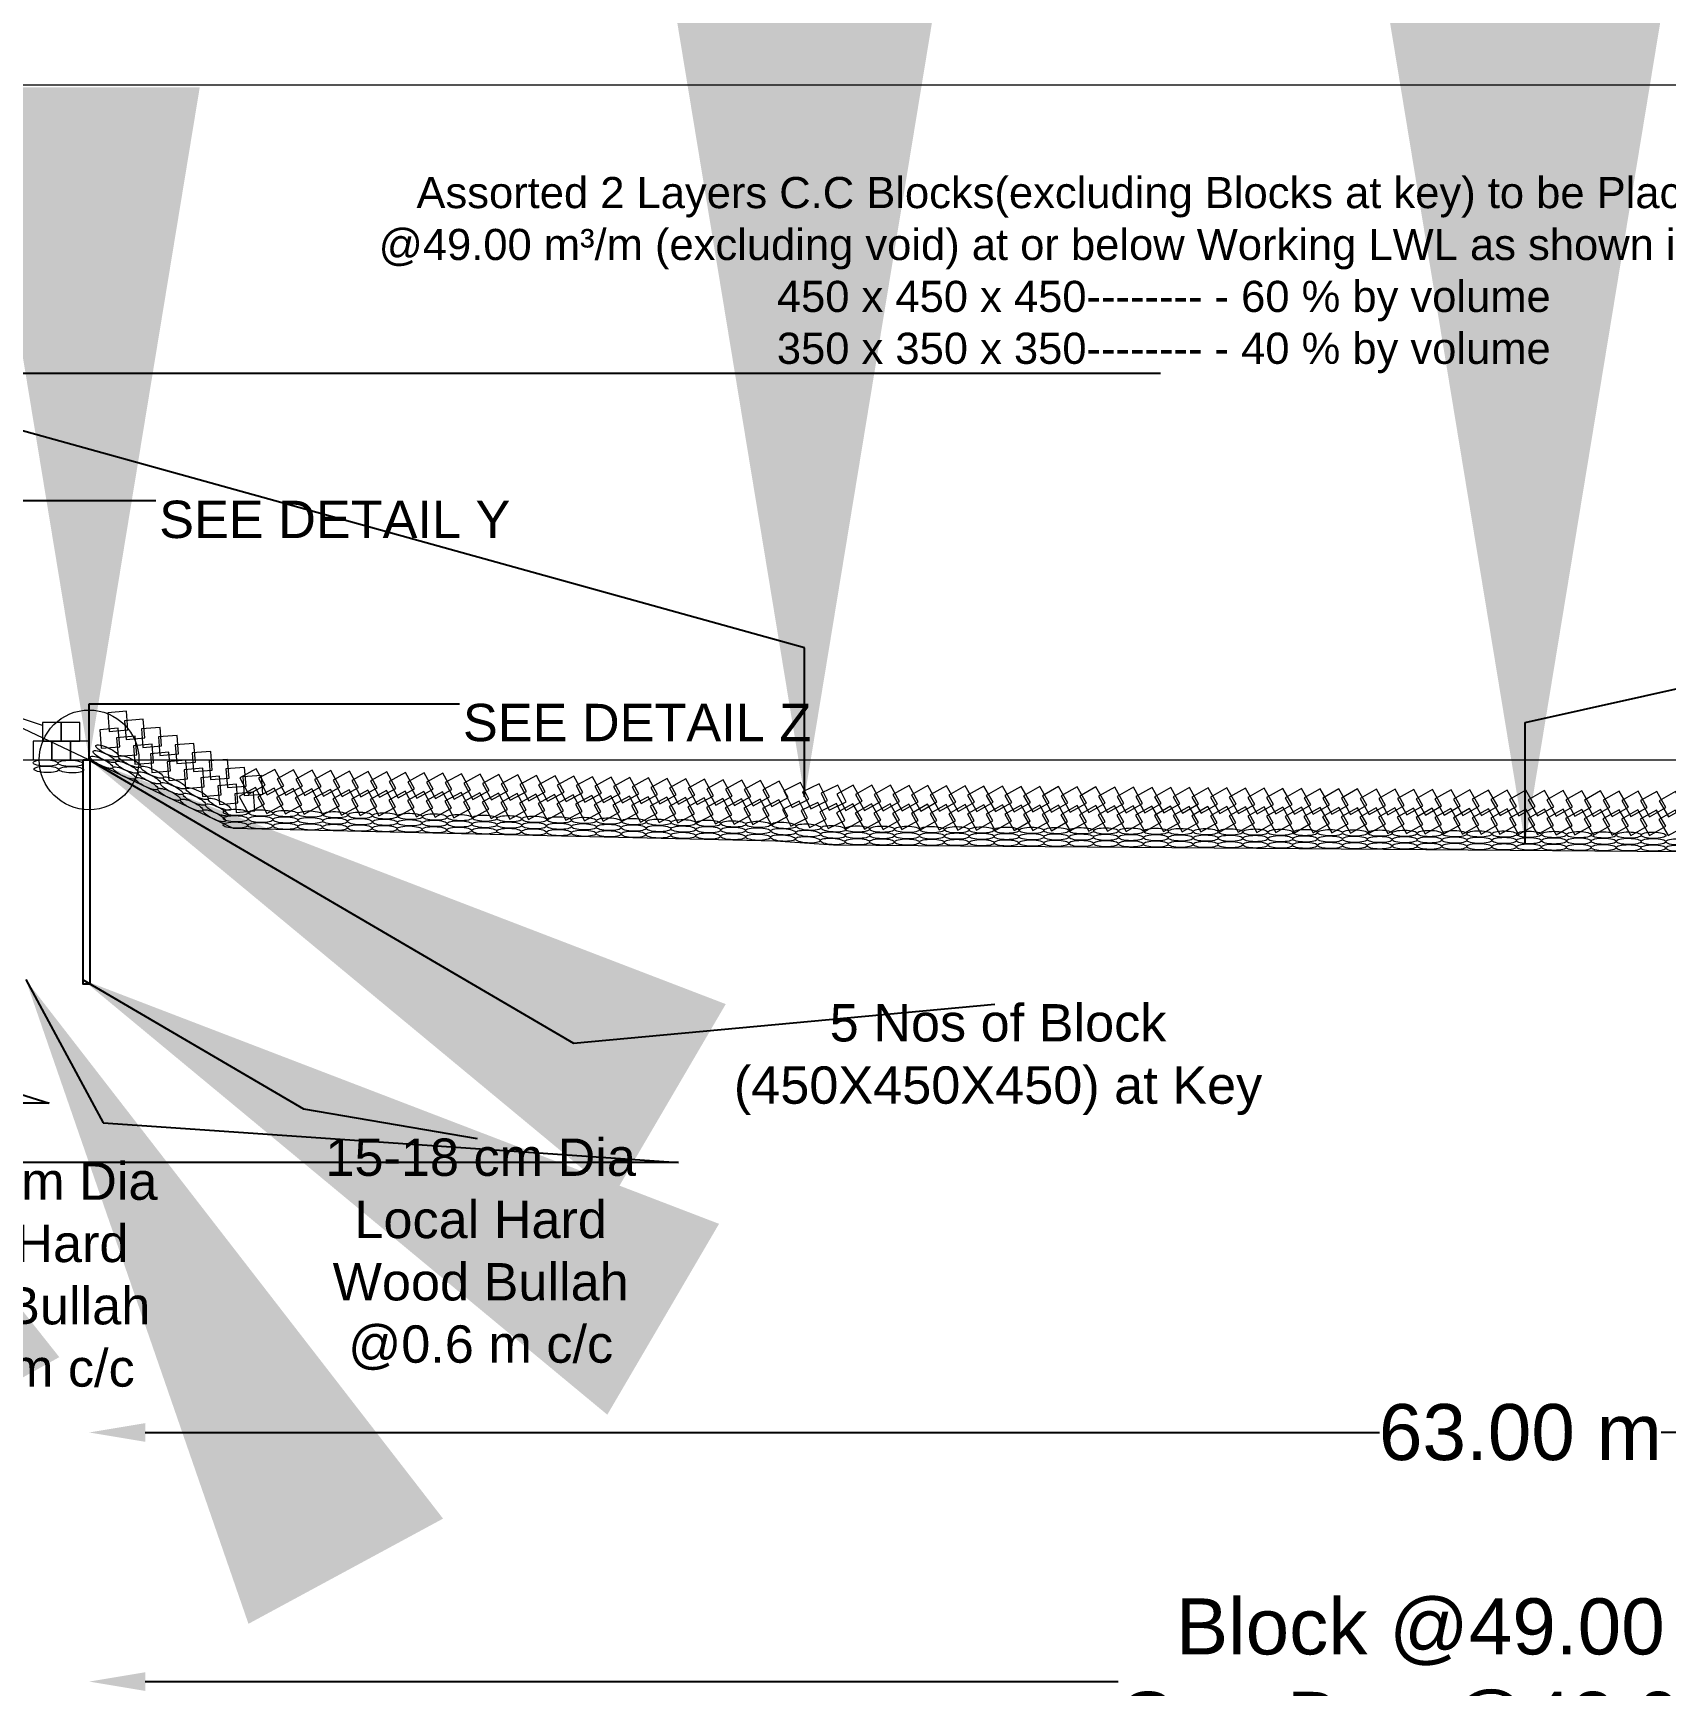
# Model space of a CAD drawing. Header units: inches. Extents: x -885 to 26362, y -28010 to 990.
# Drawn here: x 4447.16 to 4490.84, y -13561.49 to -13517.26 of the extents above; entities that cross this region are included whole.
import ezdxf

# ---------------------------------------------------------------- set-up
doc = ezdxf.new("R2010")
doc.units = ezdxf.units.IN
doc.header["$MEASUREMENT"] = 0
doc.header["$PDMODE"] = 3
for name, color, linetype, lineweight in [('Cross Section Labels', 7, 'Continuous', 9), ('Existing_Bed_Level for Xsection', 7, 'Continuous', 0), ('Long Section Labels', 7, 'Continuous', 9)]:
    doc.layers.add(name, color=color, linetype=linetype, lineweight=lineweight)
doc.layers.add('Pitching Lines', color=7, linetype='Continuous')
doc.styles.get("Standard").update_dxf_attribs({"font": 'arial.ttf'})
doc.dimstyles.new('Appron Lebeling Style', dxfattribs={"dimtxt": 50, "dimasz": 50, "dimexe": 0.18, "dimexo": 0.0625, "dimgap": 0.09, "dimtad": 0, "dimtih": 1, "dimtoh": 1, "dimdec": 4, "dimzin": 0, "dimdsep": 46, "dimtxsty": 'Standard', "dimcen": 0.09, "dimse1": 1, "dimse2": 1, "dimadec": 0, "dimazin": 0, "dimtfac": 1, "dimtdec": 4, "dimtofl": 0, "dimtmove": 0, "dimatfit": 3, "dimfxl": 1, "dimtolj": 1, "dimtzin": 0, "dimarcsym": 0})
doc.dimstyles.get("Standard").update_dxf_attribs({"dimtxt": 0.18, "dimasz": 0.18, "dimexe": 0.18, "dimexo": 0.0625, "dimgap": 0.09, "dimtad": 0, "dimtih": 1, "dimtoh": 1, "dimdec": 4, "dimzin": 0, "dimdsep": 46, "dimtxsty": 'Standard', "dimcen": 0.09, "dimadec": 0, "dimazin": 0, "dimtfac": 1, "dimtdec": 4, "dimtofl": 0, "dimtmove": 0, "dimatfit": 3, "dimfxl": 1, "dimtolj": 1, "dimtzin": 0, "dimarcsym": 0})

# ---------------------------------------------------------------- blocks, each defined once
blk = doc.blocks.new('*D19')
at = {"layer": 'Cross Section Labels', "color": 0, "lineweight": -2, "transparency": 16777216}
for p, q in [((4450.16, -13554.709), (4483.178, -13554.709)), ((4523.735, -13554.709), (4490.716, -13554.709))]:
    blk.add_line(p, q, dxfattribs=at)
at = {"layer": 'Cross Section Labels', "color": 0, "transparency": 16777216}
for points in [[(4450.16, -13554.459), (4450.16, -13554.959), (4448.66, -13554.709)], [(4523.735, -13554.459), (4523.735, -13554.959), (4525.235, -13554.709)]]:
    blk.add_solid(points, dxfattribs=at)
at = {"layer": 'Defpoints', "color": 0, "transparency": 16777216}
for p in [(4448.66, -13536.709), (4525.235, -13539.601), (4525.235, -13554.709)]:
    blk.add_point(p, dxfattribs=at)
at = {"layer": 'Cross Section Labels', "color": 0, "transparency": 16777216, "insert": (4486.947, -13554.709), "char_height": 1.5, "attachment_point": 5}
blk.add_mtext('\\A1;63.00 m', dxfattribs=at)
blk = doc.blocks.new('*D20')
at = {"layer": 'Cross Section Labels', "color": 0, "lineweight": -2, "transparency": 16777216}
for p, q in [((4450.16, -13561.376), (4476.191, -13561.376)), ((4523.735, -13561.376), (4497.703, -13561.376))]:
    blk.add_line(p, q, dxfattribs=at)
at = {"layer": 'Cross Section Labels', "color": 0, "transparency": 16777216}
for points in [[(4450.16, -13561.126), (4450.16, -13561.626), (4448.66, -13561.376)], [(4523.735, -13561.126), (4523.735, -13561.626), (4525.235, -13561.376)]]:
    blk.add_solid(points, dxfattribs=at)
at = {"layer": 'Defpoints', "color": 0, "transparency": 16777216}
for p in [(4448.66, -13536.709), (4525.235, -13539.601), (4525.235, -13561.376)]:
    blk.add_point(p, dxfattribs=at)
at = {"layer": 'Cross Section Labels', "color": 0, "transparency": 16777216, "insert": (4486.947, -13561.376), "char_height": 1.5, "attachment_point": 5}
blk.add_mtext('\\A1;Block @49.00 m³/m ^JGoo Bag @48.00 m³/m ', dxfattribs=at)

msp = doc.modelspace()

# ---------------------------------------------------------------- linework, layer by layer
at = {"layer": 'Cross Section Labels'}
msp.add_circle((4448.659531, -13536.709079), 1.333333, dxfattribs=at)
at = {"layer": 'Existing_Bed_Level for Xsection'}
for points in [[(4401.881544, -13528.979079), (4409.261544, -13528.989079), (4415.481544, -13529.089079), (4418.661544, -13529.019079), (4420.981544, -13528.729079), (4422.361544, -13529.789079), (4426.871544, -13531.179079), (4431.871544, -13532.249079), (4436.861544, -13533.329079), (4442.681544, -13533.869079), (4452.511544, -13538.539079), (4467.021544, -13538.874079), (4468.571544, -13538.979079), (4516.101544, -13539.354079), (4522.521544, -13539.516079), (4549.591544, -13540.363079), (4558.401544, -13540.352079), (4558.501544, -13540.410079), (4563.371544, -13541.130079), (4567.811544, -13542.050079), (4570.441544, -13542.793079), (4581.631544, -13545.884079)], [(4447.409531, -13535.792412), (4438.159531, -13532.709079)], [(4401.881544, -13536.709079), (4667.021544, -13536.709079)]]:
    msp.add_lwpolyline(points, dxfattribs=at)
at = {"layer": 'Long Section Labels'}
for points in [[(4368.548211, -13518.645079), (4701.881544, -13518.645079), (4701.881544, -13754.345079), (4368.548211, -13754.345079)], [(4449.655385, -13535.409199), (4449.156964, -13535.448902), (4449.196667, -13535.947323), (4449.695088, -13535.90762)], [(4450.107011, -13535.623756), (4449.60859, -13535.663459), (4449.648292, -13536.16188), (4450.146714, -13536.122177)], [(4447.909531, -13535.709079), (4447.409531, -13535.709079), (4447.409531, -13536.209079), (4447.909531, -13536.209079)], [(4448.409531, -13535.709079), (4447.909531, -13535.709079), (4447.909531, -13536.209079), (4448.409531, -13536.209079)], [(4449.440829, -13535.860825), (4448.942408, -13535.900527), (4448.982111, -13536.398949), (4449.480532, -13536.359246)], [(4449.892454, -13536.075381), (4449.394033, -13536.115084), (4449.433736, -13536.613505), (4449.932157, -13536.573802)], [(4450.558636, -13535.838312), (4450.060215, -13535.878015), (4450.099918, -13536.376436), (4450.598339, -13536.336733)], [(4451.010262, -13536.052869), (4450.51184, -13536.092572), (4450.551543, -13536.590993), (4451.049964, -13536.55129)], [(4447.659531, -13536.209079), (4447.159531, -13536.209079), (4447.159531, -13536.709079), (4447.659531, -13536.709079)], [(4448.159531, -13536.209079), (4447.659531, -13536.209079), (4447.659531, -13536.709079), (4448.159531, -13536.709079)], [(4448.659531, -13536.209079), (4448.159531, -13536.209079), (4448.159531, -13536.709079), (4448.659531, -13536.709079)], [(4450.34408, -13536.289938), (4449.845658, -13536.32964), (4449.885361, -13536.828062), (4450.383783, -13536.788359)], [(4450.795705, -13536.504494), (4450.297284, -13536.544197), (4450.336987, -13537.042618), (4450.835408, -13537.002915)], [(4451.461887, -13536.267425), (4450.963466, -13536.307128), (4451.003169, -13536.805549), (4451.50159, -13536.765846)], [(4451.913512, -13536.481982), (4451.415091, -13536.521685), (4451.454794, -13537.020106), (4451.953215, -13536.980403)], [(4451.24733, -13536.719051), (4450.748909, -13536.758754), (4450.788612, -13537.257175), (4451.287033, -13537.217472)], [(4451.698956, -13536.933607), (4451.200535, -13536.97331), (4451.240238, -13537.471731), (4451.738659, -13537.432028)], [(4452.365138, -13536.696538), (4451.866717, -13536.736241), (4451.906419, -13537.234662), (4452.404841, -13537.19496)], [(4452.816763, -13536.911095), (4452.318342, -13536.950798), (4452.358045, -13537.449219), (4452.856466, -13537.409516)], [(4453.125454, -13536.951374), (4452.686643, -13537.191051), (4452.926319, -13537.629862), (4453.36513, -13537.390186)], [(4453.625321, -13536.962915), (4453.18651, -13537.202591), (4453.426186, -13537.641402), (4453.864997, -13537.401726)], [(4452.150581, -13537.148164), (4451.65216, -13537.187867), (4451.691863, -13537.686288), (4452.190284, -13537.646585)], [(4452.602207, -13537.36272), (4452.103785, -13537.402423), (4452.143488, -13537.900844), (4452.64191, -13537.861141)], [(4453.268389, -13537.125651), (4452.769967, -13537.165354), (4452.80967, -13537.663775), (4453.308091, -13537.624073)], [(4454.125188, -13536.974456), (4453.686377, -13537.214132), (4453.926053, -13537.652943), (4454.364864, -13537.413267)], [(4454.625055, -13536.985996), (4454.186243, -13537.225673), (4454.425919, -13537.664484), (4454.864731, -13537.424808)], [(4455.124921, -13536.997537), (4454.68611, -13537.237213), (4454.925786, -13537.676025), (4455.364598, -13537.436348)], [(4455.624788, -13537.009078), (4455.185977, -13537.248754), (4455.425653, -13537.687565), (4455.864464, -13537.447889)], [(4456.124655, -13537.020618), (4455.685844, -13537.260295), (4455.92552, -13537.699106), (4456.364331, -13537.45943)], [(4456.624522, -13537.032159), (4456.18571, -13537.271835), (4456.425387, -13537.710647), (4456.864198, -13537.47097)], [(4457.124389, -13537.0437), (4456.685577, -13537.283376), (4456.925253, -13537.722187), (4457.364065, -13537.482511)], [(4457.624255, -13537.055241), (4457.185444, -13537.294917), (4457.42512, -13537.733728), (4457.863932, -13537.494052)], [(4458.124122, -13537.066781), (4457.685311, -13537.306457), (4457.924987, -13537.745269), (4458.363798, -13537.505593)], [(4458.623989, -13537.078322), (4458.185178, -13537.317998), (4458.424854, -13537.756809), (4458.863665, -13537.517133)], [(4459.123856, -13537.089863), (4458.685044, -13537.329539), (4458.924721, -13537.76835), (4459.363532, -13537.528674)], [(4459.623723, -13537.101403), (4459.184911, -13537.341079), (4459.424587, -13537.779891), (4459.863399, -13537.540215)], [(4460.123589, -13537.112944), (4459.684778, -13537.35262), (4459.924454, -13537.791431), (4460.363265, -13537.551755)], [(4460.623456, -13537.124485), (4460.184645, -13537.364161), (4460.424321, -13537.802972), (4460.863132, -13537.563296)], [(4461.123323, -13537.136025), (4460.684512, -13537.375702), (4460.924188, -13537.814513), (4461.362999, -13537.574837)], [(4461.62319, -13537.147566), (4461.184378, -13537.387242), (4461.424055, -13537.826053), (4461.862866, -13537.586377)], [(4462.123056, -13537.159107), (4461.684245, -13537.398783), (4461.923921, -13537.837594), (4462.362733, -13537.597918)], [(4462.622923, -13537.170647), (4462.184112, -13537.410324), (4462.423788, -13537.849135), (4462.862599, -13537.609459)], [(4463.12279, -13537.182188), (4462.683979, -13537.421864), (4462.923655, -13537.860676), (4463.362466, -13537.620999)], [(4463.622657, -13537.193729), (4463.183846, -13537.433405), (4463.423522, -13537.872216), (4463.862333, -13537.63254)], [(4464.122524, -13537.205269), (4463.683712, -13537.444946), (4463.923389, -13537.883757), (4464.3622, -13537.644081)], [(4464.62239, -13537.21681), (4464.183579, -13537.456486), (4464.423255, -13537.895298), (4464.862067, -13537.655621)], [(4465.122257, -13537.228351), (4464.683446, -13537.468027), (4464.923122, -13537.906838), (4465.361933, -13537.667162)], [(4465.622124, -13537.239892), (4465.183313, -13537.479568), (4465.422989, -13537.918379), (4465.8618, -13537.678703)], [(4466.121991, -13537.251432), (4465.68318, -13537.491108), (4465.922856, -13537.92992), (4466.361667, -13537.690244)], [(4466.621858, -13537.262973), (4466.183046, -13537.502649), (4466.422723, -13537.94146), (4466.861534, -13537.701784)], [(4467.121724, -13537.274514), (4466.682913, -13537.51419), (4466.922589, -13537.953001), (4467.361401, -13537.713325)], [(4467.691727, -13537.314357), (4467.242676, -13537.53425), (4467.462569, -13537.983301), (4467.911621, -13537.763408)], [(4468.190584, -13537.34815), (4467.741533, -13537.568044), (4467.961426, -13538.017095), (4468.410477, -13537.797201)], [(4468.68944, -13537.381944), (4468.240389, -13537.601837), (4468.460283, -13538.050888), (4468.909334, -13537.830995)], [(4469.093844, -13537.381698), (4468.658725, -13537.628014), (4468.90504, -13538.063133), (4469.340159, -13537.816818)], [(4469.593828, -13537.385643), (4469.158709, -13537.631959), (4469.405025, -13538.067078), (4469.840144, -13537.820762)], [(4470.093813, -13537.389588), (4469.658694, -13537.635903), (4469.905009, -13538.071023), (4470.340128, -13537.824707)], [(4470.593797, -13537.393533), (4470.158678, -13537.639848), (4470.404994, -13538.074967), (4470.840113, -13537.828652)], [(4471.093782, -13537.397477), (4470.658663, -13537.643793), (4470.904978, -13538.078912), (4471.340097, -13537.832597)], [(4471.593766, -13537.401422), (4471.158647, -13537.647738), (4471.404963, -13538.082857), (4471.840082, -13537.836541)], [(4472.093751, -13537.405367), (4471.658631, -13537.651682), (4471.904947, -13538.086802), (4472.340066, -13537.840486)], [(4472.593735, -13537.409312), (4472.158616, -13537.655627), (4472.404931, -13538.090746), (4472.840051, -13537.844431)], [(4473.09372, -13537.413256), (4472.6586, -13537.659572), (4472.904916, -13538.094691), (4473.340035, -13537.848376)], [(4453.053832, -13537.577277), (4452.555411, -13537.61698), (4452.595114, -13538.115401), (4453.093535, -13538.075698)], [(4453.113914, -13537.451241), (4452.675102, -13537.690917), (4452.914778, -13538.129729), (4453.35359, -13537.890052)], [(4453.61378, -13537.462782), (4453.174969, -13537.702458), (4453.414645, -13538.141269), (4453.853456, -13537.901593)], [(4454.113647, -13537.474323), (4453.674836, -13537.713999), (4453.914512, -13538.15281), (4454.353323, -13537.913134)], [(4454.613514, -13537.485863), (4454.174703, -13537.725539), (4454.414379, -13538.164351), (4454.85319, -13537.924675)], [(4455.113381, -13537.497404), (4454.674569, -13537.73708), (4454.914246, -13538.175891), (4455.353057, -13537.936215)], [(4455.613247, -13537.508945), (4455.174436, -13537.748621), (4455.414112, -13538.187432), (4455.852924, -13537.947756)], [(4456.113114, -13537.520485), (4455.674303, -13537.760161), (4455.913979, -13538.198973), (4456.35279, -13537.959297)], [(4456.612981, -13537.532026), (4456.17417, -13537.771702), (4456.413846, -13538.210513), (4456.852657, -13537.970837)], [(4457.112848, -13537.543567), (4456.674037, -13537.783243), (4456.913713, -13538.222054), (4457.352524, -13537.982378)], [(4457.612715, -13537.555107), (4457.173903, -13537.794784), (4457.41358, -13538.233595), (4457.852391, -13537.993919)], [(4458.112581, -13537.566648), (4457.67377, -13537.806324), (4457.913446, -13538.245135), (4458.352258, -13538.005459)], [(4458.612448, -13537.578189), (4458.173637, -13537.817865), (4458.413313, -13538.256676), (4458.852124, -13538.017)], [(4459.112315, -13537.589729), (4458.673504, -13537.829406), (4458.91318, -13538.268217), (4459.351991, -13538.028541)], [(4459.612182, -13537.60127), (4459.173371, -13537.840946), (4459.413047, -13538.279758), (4459.851858, -13538.040081)], [(4460.112049, -13537.612811), (4459.673237, -13537.852487), (4459.912914, -13538.291298), (4460.351725, -13538.051622)], [(4460.611915, -13537.624351), (4460.173104, -13537.864028), (4460.41278, -13538.302839), (4460.851592, -13538.063163)], [(4461.111782, -13537.635892), (4460.672971, -13537.875568), (4460.912647, -13538.31438), (4461.351458, -13538.074703)], [(4461.611649, -13537.647433), (4461.172838, -13537.887109), (4461.412514, -13538.32592), (4461.851325, -13538.086244)], [(4462.111516, -13537.658974), (4461.672705, -13537.89865), (4461.912381, -13538.337461), (4462.351192, -13538.097785)], [(4462.611383, -13537.670514), (4462.172571, -13537.91019), (4462.412247, -13538.349002), (4462.851059, -13538.109326)], [(4463.111249, -13537.682055), (4462.672438, -13537.921731), (4462.912114, -13538.360542), (4463.350926, -13538.120866)], [(4463.611116, -13537.693596), (4463.172305, -13537.933272), (4463.411981, -13538.372083), (4463.850792, -13538.132407)], [(4464.110983, -13537.705136), (4463.672172, -13537.944812), (4463.911848, -13538.383624), (4464.350659, -13538.143948)], [(4464.61085, -13537.716677), (4464.172039, -13537.956353), (4464.411715, -13538.395164), (4464.850526, -13538.155488)], [(4465.110717, -13537.728218), (4464.671905, -13537.967894), (4464.911581, -13538.406705), (4465.350393, -13538.167029)], [(4465.610583, -13537.739758), (4465.171772, -13537.979435), (4465.411448, -13538.418246), (4465.85026, -13538.17857)], [(4466.11045, -13537.751299), (4465.671639, -13537.990975), (4465.911315, -13538.429786), (4466.350126, -13538.19011)], [(4466.610317, -13537.76284), (4466.171506, -13538.002516), (4466.411182, -13538.441327), (4466.849993, -13538.201651)], [(4467.110184, -13537.77438), (4466.671372, -13538.014057), (4466.911049, -13538.452868), (4467.34986, -13538.213192)], [(4467.657934, -13537.813213), (4467.208882, -13538.033107), (4467.428776, -13538.482158), (4467.877827, -13538.262264)], [(4468.15679, -13537.847007), (4467.707739, -13538.0669), (4467.927633, -13538.515951), (4468.376684, -13538.296058)], [(4473.593704, -13537.417201), (4473.158585, -13537.663517), (4473.4049, -13538.098636), (4473.840019, -13537.85232)], [(4474.093688, -13537.421146), (4473.658569, -13537.667461), (4473.904885, -13538.102581), (4474.340004, -13537.856265)], [(4474.593673, -13537.425091), (4474.158554, -13537.671406), (4474.404869, -13538.106525), (4474.839988, -13537.86021)], [(4475.093657, -13537.429035), (4474.658538, -13537.675351), (4474.904854, -13538.11047), (4475.339973, -13537.864155)], [(4475.593642, -13537.43298), (4475.158523, -13537.679296), (4475.404838, -13538.114415), (4475.839957, -13537.868099)], [(4476.093626, -13537.436925), (4475.658507, -13537.68324), (4475.904822, -13538.11836), (4476.339942, -13537.872044)], [(4476.593611, -13537.44087), (4476.158491, -13537.687185), (4476.404807, -13538.122304), (4476.839926, -13537.875989)], [(4477.093595, -13537.444815), (4476.658476, -13537.69113), (4476.904791, -13538.126249), (4477.33991, -13537.879934)], [(4477.593579, -13537.448759), (4477.15846, -13537.695075), (4477.404776, -13538.130194), (4477.839895, -13537.883878)], [(4478.093564, -13537.452704), (4477.658445, -13537.699019), (4477.90476, -13538.134139), (4478.339879, -13537.887823)], [(4478.593548, -13537.456649), (4478.158429, -13537.702964), (4478.404745, -13538.138083), (4478.839864, -13537.891768)], [(4479.093533, -13537.460594), (4478.658414, -13537.706909), (4478.904729, -13538.142028), (4479.339848, -13537.895713)], [(4479.593517, -13537.464538), (4479.158398, -13537.710854), (4479.404714, -13538.145973), (4479.839833, -13537.899657)], [(4480.093502, -13537.468483), (4479.658382, -13537.714798), (4479.904698, -13538.149918), (4480.339817, -13537.903602)], [(4480.593486, -13537.472428), (4480.158367, -13537.718743), (4480.404682, -13538.153862), (4480.839802, -13537.907547)], [(4481.093471, -13537.476373), (4480.658351, -13537.722688), (4480.904667, -13538.157807), (4481.339786, -13537.911492)], [(4481.593455, -13537.480317), (4481.158336, -13537.726633), (4481.404651, -13538.161752), (4481.83977, -13537.915436)], [(4482.093439, -13537.484262), (4481.65832, -13537.730578), (4481.904636, -13538.165697), (4482.339755, -13537.919381)], [(4482.593424, -13537.488207), (4482.158305, -13537.734522), (4482.40462, -13538.169641), (4482.839739, -13537.923326)], [(4483.093408, -13537.492152), (4482.658289, -13537.738467), (4482.904605, -13538.173586), (4483.339724, -13537.927271)], [(4483.593393, -13537.496096), (4483.158274, -13537.742412), (4483.404589, -13538.177531), (4483.839708, -13537.931215)], [(4484.093377, -13537.500041), (4483.658258, -13537.746357), (4483.904573, -13538.181476), (4484.339693, -13537.93516)], [(4484.593362, -13537.503986), (4484.158242, -13537.750301), (4484.404558, -13538.18542), (4484.839677, -13537.939105)], [(4485.093346, -13537.507931), (4484.658227, -13537.754246), (4484.904542, -13538.189365), (4485.339662, -13537.94305)], [(4485.59333, -13537.511875), (4485.158211, -13537.758191), (4485.404527, -13538.19331), (4485.839646, -13537.946994)], [(4486.093315, -13537.51582), (4485.658196, -13537.762136), (4485.904511, -13538.197255), (4486.33963, -13537.950939)], [(4486.593299, -13537.519765), (4486.15818, -13537.76608), (4486.404496, -13538.201199), (4486.839615, -13537.954884)], [(4487.093284, -13537.52371), (4486.658165, -13537.770025), (4486.90448, -13538.205144), (4487.339599, -13537.958829)], [(4487.593268, -13537.527654), (4487.158149, -13537.77397), (4487.404465, -13538.209089), (4487.839584, -13537.962774)], [(4488.093253, -13537.531599), (4487.658134, -13537.777915), (4487.904449, -13538.213034), (4488.339568, -13537.966718)], [(4488.593237, -13537.535544), (4488.158118, -13537.781859), (4488.404433, -13538.216978), (4488.839553, -13537.970663)], [(4489.093222, -13537.539489), (4488.658102, -13537.785804), (4488.904418, -13538.220923), (4489.339537, -13537.974608)], [(4489.593206, -13537.543433), (4489.158087, -13537.789749), (4489.404402, -13538.224868), (4489.839521, -13537.978553)], [(4490.09319, -13537.547378), (4489.658071, -13537.793694), (4489.904387, -13538.228813), (4490.339506, -13537.982497)], [(4490.593175, -13537.551323), (4490.158056, -13537.797638), (4490.404371, -13538.232757), (4490.83949, -13537.986442)], [(4491.093159, -13537.555268), (4490.65804, -13537.801583), (4490.904356, -13538.236702), (4491.339475, -13537.990387)], [(4468.655647, -13537.8808), (4468.206596, -13538.100694), (4468.426489, -13538.549745), (4468.87554, -13538.329851)], [(4469.089899, -13537.881683), (4468.65478, -13538.127998), (4468.901096, -13538.563118), (4469.336215, -13538.316802)], [(4469.589884, -13537.885628), (4469.154765, -13538.131943), (4469.40108, -13538.567062), (4469.836199, -13538.320747)], [(4470.089868, -13537.889572), (4469.654749, -13538.135888), (4469.901064, -13538.571007), (4470.336184, -13538.324692)], [(4470.589853, -13537.893517), (4470.154733, -13538.139833), (4470.401049, -13538.574952), (4470.836168, -13538.328636)], [(4471.089837, -13537.897462), (4470.654718, -13538.143777), (4470.901033, -13538.578897), (4471.336152, -13538.332581)], [(4471.589821, -13537.901407), (4471.154702, -13538.147722), (4471.401018, -13538.582841), (4471.836137, -13538.336526)], [(4472.089806, -13537.905351), (4471.654687, -13538.151667), (4471.901002, -13538.586786), (4472.336121, -13538.340471)], [(4472.58979, -13537.909296), (4472.154671, -13538.155612), (4472.400987, -13538.590731), (4472.836106, -13538.344415)], [(4473.089775, -13537.913241), (4472.654656, -13538.159556), (4472.900971, -13538.594676), (4473.33609, -13538.34836)], [(4473.589759, -13537.917186), (4473.15464, -13538.163501), (4473.400956, -13538.59862), (4473.836075, -13538.352305)], [(4474.089744, -13537.92113), (4473.654624, -13538.167446), (4473.90094, -13538.602565), (4474.336059, -13538.35625)], [(4474.589728, -13537.925075), (4474.154609, -13538.171391), (4474.400924, -13538.60651), (4474.836044, -13538.360194)], [(4475.089713, -13537.92902), (4474.654593, -13538.175335), (4474.900909, -13538.610455), (4475.336028, -13538.364139)], [(4475.589697, -13537.932965), (4475.154578, -13538.17928), (4475.400893, -13538.614399), (4475.836012, -13538.368084)], [(4476.089681, -13537.936909), (4475.654562, -13538.183225), (4475.900878, -13538.618344), (4476.335997, -13538.372029)], [(4476.589666, -13537.940854), (4476.154547, -13538.18717), (4476.400862, -13538.622289), (4476.835981, -13538.375973)], [(4477.08965, -13537.944799), (4476.654531, -13538.191114), (4476.900847, -13538.626234), (4477.335966, -13538.379918)], [(4477.589635, -13537.948744), (4477.154516, -13538.195059), (4477.400831, -13538.630178), (4477.83595, -13538.383863)], [(4478.089619, -13537.952688), (4477.6545, -13538.199004), (4477.900815, -13538.634123), (4478.335935, -13538.387808)], [(4478.589604, -13537.956633), (4478.154484, -13538.202949), (4478.4008, -13538.638068), (4478.835919, -13538.391752)], [(4479.089588, -13537.960578), (4478.654469, -13538.206893), (4478.900784, -13538.642013), (4479.335903, -13538.395697)], [(4479.589572, -13537.964523), (4479.154453, -13538.210838), (4479.400769, -13538.645957), (4479.835888, -13538.399642)], [(4480.089557, -13537.968467), (4479.654438, -13538.214783), (4479.900753, -13538.649902), (4480.335872, -13538.403587)], [(4480.589541, -13537.972412), (4480.154422, -13538.218728), (4480.400738, -13538.653847), (4480.835857, -13538.407531)], [(4481.089526, -13537.976357), (4480.654407, -13538.222672), (4480.900722, -13538.657792), (4481.335841, -13538.411476)], [(4481.58951, -13537.980302), (4481.154391, -13538.226617), (4481.400707, -13538.661736), (4481.835826, -13538.415421)], [(4482.089495, -13537.984246), (4481.654375, -13538.230562), (4481.900691, -13538.665681), (4482.33581, -13538.419366)], [(4482.589479, -13537.988191), (4482.15436, -13538.234507), (4482.400675, -13538.669626), (4482.835795, -13538.42331)], [(4483.089464, -13537.992136), (4482.654344, -13538.238451), (4482.90066, -13538.673571), (4483.335779, -13538.427255)], [(4483.589448, -13537.996081), (4483.154329, -13538.242396), (4483.400644, -13538.677515), (4483.835763, -13538.4312)], [(4484.089432, -13538.000025), (4483.654313, -13538.246341), (4483.900629, -13538.68146), (4484.335748, -13538.435145)], [(4484.589417, -13538.00397), (4484.154298, -13538.250286), (4484.400613, -13538.685405), (4484.835732, -13538.439089)], [(4485.089401, -13538.007915), (4484.654282, -13538.25423), (4484.900598, -13538.68935), (4485.335717, -13538.443034)], [(4485.589386, -13538.01186), (4485.154267, -13538.258175), (4485.400582, -13538.693294), (4485.835701, -13538.446979)], [(4486.08937, -13538.015805), (4485.654251, -13538.26212), (4485.900566, -13538.697239), (4486.335686, -13538.450924)], [(4486.589355, -13538.019749), (4486.154235, -13538.266065), (4486.400551, -13538.701184), (4486.83567, -13538.454868)], [(4487.089339, -13538.023694), (4486.65422, -13538.270009), (4486.900535, -13538.705129), (4487.335655, -13538.458813)], [(4487.589323, -13538.027639), (4487.154204, -13538.273954), (4487.40052, -13538.709073), (4487.835639, -13538.462758)], [(4488.089308, -13538.031584), (4487.654189, -13538.277899), (4487.900504, -13538.713018), (4488.335623, -13538.466703)], [(4488.589292, -13538.035528), (4488.154173, -13538.281844), (4488.400489, -13538.716963), (4488.835608, -13538.470647)], [(4489.089277, -13538.039473), (4488.654158, -13538.285789), (4488.900473, -13538.720908), (4489.335592, -13538.474592)], [(4489.589261, -13538.043418), (4489.154142, -13538.289733), (4489.400458, -13538.724852), (4489.835577, -13538.478537)], [(4490.089246, -13538.047363), (4489.654127, -13538.293678), (4489.900442, -13538.728797), (4490.335561, -13538.482482)], [(4490.58923, -13538.051307), (4490.154111, -13538.297623), (4490.400426, -13538.732742), (4490.835546, -13538.486426)], [(4491.089215, -13538.055252), (4490.654095, -13538.301568), (4490.900411, -13538.736687), (4491.33553, -13538.490371)]]:
    msp.add_lwpolyline(points, close=True, dxfattribs=at)
for centre, major_axis in [((4449.069557, -13536.621559), (0.300602, -0.142809)), ((4449.142506, -13536.468006), (0.300602, -0.142809)), ((4447.494475, -13536.7934), (0.332711, -0.007681)), ((4447.517867, -13536.962858), (0.332711, -0.007681)), ((4448.163571, -13536.802557), (0.332711, -0.007681)), ((4448.186964, -13536.972015), (0.332711, -0.007681)), ((4448.996608, -13536.775111), (0.300602, -0.142809)), ((4449.597811, -13537.060729), (0.300602, -0.142809)), ((4449.670761, -13536.907176), (0.300602, -0.142809)), ((4449.74371, -13536.753624), (0.300602, -0.142809)), ((4450.344913, -13537.039241), (0.300602, -0.142809)), ((4450.199015, -13537.346347), (0.300602, -0.142809)), ((4450.271964, -13537.192794), (0.300602, -0.142809)), ((4450.873168, -13537.478412), (0.300602, -0.142809)), ((4450.946117, -13537.324859), (0.300602, -0.142809)), ((4450.800219, -13537.631964), (0.300602, -0.142809)), ((4451.401422, -13537.917582), (0.300602, -0.142809)), ((4451.474372, -13537.764029), (0.300602, -0.142809)), ((4451.547321, -13537.610477), (0.300602, -0.142809)), ((4452.148525, -13537.896094), (0.300602, -0.142809)), ((4452.002626, -13538.2032), (0.300602, -0.142809)), ((4452.075575, -13538.049647), (0.300602, -0.142809)), ((4452.579203, -13538.285573), (0.332711, -0.007681)), ((4452.583127, -13538.115618), (0.332711, -0.007681)), ((4453.244625, -13538.300936), (0.332711, -0.007681)), ((4453.248549, -13538.130981), (0.332711, -0.007681)), ((4453.910048, -13538.316299), (0.332711, -0.007681)), ((4453.913972, -13538.146344), (0.332711, -0.007681)), ((4454.575471, -13538.331662), (0.332711, -0.007681)), ((4454.579395, -13538.161707), (0.332711, -0.007681)), ((4455.240893, -13538.347025), (0.332711, -0.007681)), ((4455.244817, -13538.17707), (0.332711, -0.007681)), ((4455.906316, -13538.362388), (0.332711, -0.007681)), ((4455.91024, -13538.192433), (0.332711, -0.007681)), ((4456.571739, -13538.377751), (0.332711, -0.007681)), ((4456.575663, -13538.207796), (0.332711, -0.007681)), ((4457.241085, -13538.223159), (0.332711, -0.007681)), ((4457.906508, -13538.238522), (0.332711, -0.007681)), ((4458.571931, -13538.253885), (0.332711, -0.007681)), ((4459.237353, -13538.269248), (0.332711, -0.007681)), ((4459.902776, -13538.284611), (0.332711, -0.007681)), ((4460.568199, -13538.299974), (0.332711, -0.007681)), ((4461.233621, -13538.315337), (0.332711, -0.007681)), ((4461.899044, -13538.3307), (0.332711, -0.007681)), ((4462.564467, -13538.346063), (0.332711, -0.007681)), ((4463.229889, -13538.361426), (0.332711, -0.007681)), ((4463.895312, -13538.376789), (0.332711, -0.007681)), ((4452.575279, -13538.455528), (0.332711, -0.007681)), ((4453.240702, -13538.470891), (0.332711, -0.007681)), ((4453.906124, -13538.486254), (0.332711, -0.007681)), ((4454.571547, -13538.501617), (0.332711, -0.007681)), ((4455.23697, -13538.51698), (0.332711, -0.007681)), ((4455.902392, -13538.532343), (0.332711, -0.007681)), ((4456.567815, -13538.547706), (0.332711, -0.007681)), ((4457.233238, -13538.563069), (0.332711, -0.007681)), ((4457.237161, -13538.393114), (0.332711, -0.007681)), ((4457.89866, -13538.578431), (0.332711, -0.007681)), ((4457.902584, -13538.408477), (0.332711, -0.007681)), ((4458.564083, -13538.593794), (0.332711, -0.007681)), ((4458.568007, -13538.42384), (0.332711, -0.007681)), ((4459.229506, -13538.609157), (0.332711, -0.007681)), ((4459.233429, -13538.439203), (0.332711, -0.007681)), ((4459.894928, -13538.62452), (0.332711, -0.007681)), ((4459.898852, -13538.454566), (0.332711, -0.007681)), ((4460.560351, -13538.639883), (0.332711, -0.007681)), ((4460.564275, -13538.469929), (0.332711, -0.007681)), ((4461.225774, -13538.655246), (0.332711, -0.007681)), ((4461.229698, -13538.485292), (0.332711, -0.007681)), ((4461.891196, -13538.670609), (0.332711, -0.007681)), ((4461.89512, -13538.500655), (0.332711, -0.007681)), ((4462.556619, -13538.685972), (0.332711, -0.007681)), ((4462.560543, -13538.516018), (0.332711, -0.007681)), ((4463.222042, -13538.701335), (0.332711, -0.007681)), ((4463.225966, -13538.53138), (0.332711, -0.007681)), ((4463.887464, -13538.716698), (0.332711, -0.007681)), ((4463.891388, -13538.546743), (0.332711, -0.007681)), ((4464.552887, -13538.732061), (0.332711, -0.007681)), ((4464.556811, -13538.562106), (0.332711, -0.007681)), ((4464.560735, -13538.392152), (0.332711, -0.007681)), ((4465.21831, -13538.747424), (0.332711, -0.007681)), ((4465.222234, -13538.577469), (0.332711, -0.007681)), ((4465.226157, -13538.407515), (0.332711, -0.007681)), ((4465.883732, -13538.762787), (0.332711, -0.007681)), ((4465.887656, -13538.592832), (0.332711, -0.007681)), ((4465.89158, -13538.422878), (0.332711, -0.007681)), ((4466.549155, -13538.77815), (0.332711, -0.007681)), ((4466.553079, -13538.608195), (0.332711, -0.007681)), ((4466.557003, -13538.438241), (0.332711, -0.007681)), ((4467.217975, -13538.802191), (0.332039, -0.022493)), ((4467.229464, -13538.632579), (0.332039, -0.022493)), ((4467.240954, -13538.462968), (0.332039, -0.022493)), ((4467.893542, -13538.677565), (0.332039, -0.022493)), ((4467.905032, -13538.507954), (0.332039, -0.022493)), ((4468.55762, -13538.722551), (0.332039, -0.022493)), ((4468.56911, -13538.55294), (0.332039, -0.022493)), ((4469.207906, -13538.729092), (0.33279, -0.002626)), ((4469.209248, -13538.559097), (0.33279, -0.002626)), ((4469.873486, -13538.734343), (0.33279, -0.002626)), ((4469.874827, -13538.564348), (0.33279, -0.002626)), ((4470.539065, -13538.739594), (0.33279, -0.002626)), ((4470.540406, -13538.5696), (0.33279, -0.002626)), ((4471.204644, -13538.744846), (0.33279, -0.002626)), ((4471.205986, -13538.574851), (0.33279, -0.002626)), ((4471.870224, -13538.750097), (0.33279, -0.002626)), ((4471.871565, -13538.580102), (0.33279, -0.002626)), ((4472.535803, -13538.755348), (0.33279, -0.002626)), ((4472.537144, -13538.585353), (0.33279, -0.002626)), ((4473.201382, -13538.760599), (0.33279, -0.002626)), ((4473.202723, -13538.590605), (0.33279, -0.002626)), ((4473.866961, -13538.765851), (0.33279, -0.002626)), ((4473.868303, -13538.595856), (0.33279, -0.002626)), ((4474.532541, -13538.771102), (0.33279, -0.002626)), ((4474.533882, -13538.601107), (0.33279, -0.002626)), ((4475.19812, -13538.776353), (0.33279, -0.002626)), ((4475.199461, -13538.606358), (0.33279, -0.002626)), ((4475.863699, -13538.781604), (0.33279, -0.002626)), ((4475.865041, -13538.61161), (0.33279, -0.002626)), ((4476.529279, -13538.786856), (0.33279, -0.002626)), ((4476.53062, -13538.616861), (0.33279, -0.002626)), ((4477.194858, -13538.792107), (0.33279, -0.002626)), ((4477.196199, -13538.622112), (0.33279, -0.002626)), ((4477.860437, -13538.797358), (0.33279, -0.002626)), ((4477.861778, -13538.627363), (0.33279, -0.002626)), ((4478.526016, -13538.802609), (0.33279, -0.002626)), ((4478.527358, -13538.632615), (0.33279, -0.002626)), ((4479.191596, -13538.807861), (0.33279, -0.002626)), ((4479.192937, -13538.637866), (0.33279, -0.002626)), ((4479.857175, -13538.813112), (0.33279, -0.002626)), ((4479.858516, -13538.643117), (0.33279, -0.002626)), ((4480.522754, -13538.818363), (0.33279, -0.002626)), ((4480.524096, -13538.648368), (0.33279, -0.002626)), ((4481.188334, -13538.823614), (0.33279, -0.002626)), ((4481.189675, -13538.65362), (0.33279, -0.002626)), ((4481.853913, -13538.828866), (0.33279, -0.002626)), ((4481.855254, -13538.658871), (0.33279, -0.002626)), ((4482.520833, -13538.664122), (0.33279, -0.002626)), ((4483.186413, -13538.669373), (0.33279, -0.002626)), ((4483.851992, -13538.674625), (0.33279, -0.002626)), ((4484.517571, -13538.679876), (0.33279, -0.002626)), ((4485.183151, -13538.685127), (0.33279, -0.002626)), ((4485.84873, -13538.690378), (0.33279, -0.002626)), ((4486.514309, -13538.69563), (0.33279, -0.002626)), ((4487.179888, -13538.700881), (0.33279, -0.002626)), ((4487.845468, -13538.706132), (0.33279, -0.002626)), ((4488.511047, -13538.711383), (0.33279, -0.002626)), ((4489.176626, -13538.716635), (0.33279, -0.002626)), ((4489.842206, -13538.721886), (0.33279, -0.002626)), ((4490.507785, -13538.727137), (0.33279, -0.002626)), ((4467.882053, -13538.847177), (0.332039, -0.022493)), ((4468.546131, -13538.892163), (0.332039, -0.022493)), ((4469.206565, -13538.899086), (0.33279, -0.002626)), ((4469.872145, -13538.904338), (0.33279, -0.002626)), ((4470.537724, -13538.909589), (0.33279, -0.002626)), ((4471.203303, -13538.91484), (0.33279, -0.002626)), ((4471.868882, -13538.920091), (0.33279, -0.002626)), ((4472.534462, -13538.925343), (0.33279, -0.002626)), ((4473.200041, -13538.930594), (0.33279, -0.002626)), ((4473.86562, -13538.935845), (0.33279, -0.002626)), ((4474.5312, -13538.941097), (0.33279, -0.002626)), ((4475.196779, -13538.946348), (0.33279, -0.002626)), ((4475.862358, -13538.951599), (0.33279, -0.002626)), ((4476.527937, -13538.95685), (0.33279, -0.002626)), ((4477.193517, -13538.962102), (0.33279, -0.002626)), ((4477.859096, -13538.967353), (0.33279, -0.002626)), ((4478.524675, -13538.972604), (0.33279, -0.002626)), ((4479.190255, -13538.977855), (0.33279, -0.002626)), ((4479.855834, -13538.983107), (0.33279, -0.002626)), ((4480.521413, -13538.988358), (0.33279, -0.002626)), ((4481.186992, -13538.993609), (0.33279, -0.002626)), ((4481.852572, -13538.99886), (0.33279, -0.002626)), ((4482.518151, -13539.004112), (0.33279, -0.002626)), ((4482.519492, -13538.834117), (0.33279, -0.002626)), ((4483.18373, -13539.009363), (0.33279, -0.002626)), ((4483.185071, -13538.839368), (0.33279, -0.002626)), ((4483.84931, -13539.014614), (0.33279, -0.002626)), ((4483.850651, -13538.844619), (0.33279, -0.002626)), ((4484.514889, -13539.019865), (0.33279, -0.002626)), ((4484.51623, -13538.849871), (0.33279, -0.002626)), ((4485.180468, -13539.025117), (0.33279, -0.002626)), ((4485.181809, -13538.855122), (0.33279, -0.002626)), ((4485.846047, -13539.030368), (0.33279, -0.002626)), ((4485.847389, -13538.860373), (0.33279, -0.002626)), ((4486.511627, -13539.035619), (0.33279, -0.002626)), ((4486.512968, -13538.865624), (0.33279, -0.002626)), ((4487.177206, -13539.04087), (0.33279, -0.002626)), ((4487.178547, -13538.870876), (0.33279, -0.002626)), ((4487.842785, -13539.046122), (0.33279, -0.002626)), ((4487.844126, -13538.876127), (0.33279, -0.002626)), ((4488.508365, -13539.051373), (0.33279, -0.002626)), ((4488.509706, -13538.881378), (0.33279, -0.002626)), ((4489.173944, -13539.056624), (0.33279, -0.002626)), ((4489.175285, -13538.886629), (0.33279, -0.002626)), ((4489.839523, -13539.061875), (0.33279, -0.002626)), ((4489.840864, -13538.891881), (0.33279, -0.002626)), ((4490.505102, -13539.067127), (0.33279, -0.002626)), ((4490.506444, -13538.897132), (0.33279, -0.002626)), ((4491.170682, -13539.072378), (0.33279, -0.002626)), ((4491.172023, -13538.902383), (0.33279, -0.002626))]:
    msp.add_ellipse(centre, major_axis=major_axis, ratio=0.255, dxfattribs=at)
at = {"layer": 'Pitching Lines'}
msp.add_lwpolyline([(4448.496859, -13536.709079), (4448.676859, -13536.709079), (4448.676859, -13542.709079), (4448.496859, -13542.709079), (4448.496859, -13536.709079)], dxfattribs=at)

# ---------------------------------------------------------------- texts
at = {"layer": 'Cross Section Labels'}
for s, insert, char_height, attachment_point in [(' Assorted 2 Layers C.C Blocks(excluding Blocks at key) to be Placed / dumped^J@49.00 m³/m (excluding void) at or below Working LWL as shown in the drawing.^J450 x 450 x 450-------- - 60 % by volume^J350 x 350 x 350-------- - 40 % by volume', (4477.40753, -13526.361888), 0.833333333, 8), ('SEE DETAIL Y', (4450.53376, -13529.77182), 1, 1), ('SEE DETAIL Z', (4458.659531, -13535.209079), 1, 1), ('5 Nos of Block ^J(450X450X450) at Key', (4472.973482, -13543.245345), 1, 2)]:
    msp.add_mtext(s, dxfattribs=dict(at, insert=insert, char_height=char_height, attachment_point=attachment_point))
at = {"layer": 'Cross Section Labels', "char_height": 1, "width": 9.51479008, "attachment_point": 2}
for s, insert in [('15-18 cm Dia Local Hard Wood Bullah @0.6 m c/c', (4459.133831, -13546.842134)), ('15-18 cm Dia Local Hard Wood Bullah @1.2 m c/c', (4446.33547, -13547.482353))]:
    msp.add_mtext(s, dxfattribs=dict(at, insert=insert))

# ---------------------------------------------------------------- dimensions: what is measured, and where the dimension line sits
at = {"layer": 'Cross Section Labels'}
for base, text, picture, middle in [((4525.234664, -13554.709079), '63.00 m', '*D19', (4486.947097, -13554.709079)), ((4525.234664, -13561.375746), 'Block @49.00 m³/m ^JGoo Bag @48.00 m³/m ', '*D20', (4486.947097, -13561.375746))]:
    dim = msp.add_linear_dim(base=base, p1=(4448.659531, -13536.709079), p2=(4525.234664, -13539.60097), text=text, dimstyle='Appron Lebeling Style', override={"dimtxt": 1.5, "dimasz": 1.5}, dxfattribs=at)
    dim.commit()
    dim.dimension.update_dxf_attribs({"geometry": picture, "text_midpoint": middle})

# ---------------------------------------------------------------- leaders
at = {"layer": 'Cross Section Labels', "annotation_type": 0, "has_hookline": 1}
for points, override, hookline_direction, text_width in [([(4487.073051, -13538.958646), (4487.073051, -13535.709079), (4514.275228, -13529.639653)], {"dimasz": 72}, 0, 39.095612), ([(4440.53376, -13533.02182), (4440.53376, -13529.77182), (4450.44376, -13529.77182)], {"dimasz": 36}, 0, 9.3206), ([(4467.79916, -13537.700552), (4467.79916, -13533.709079), (4441.31753, -13526.361888), (4477.31753, -13526.361888)], {"dimasz": 36}, 0, 41.846294), ([(4448.659531, -13536.709079), (4448.659531, -13535.209079), (4458.569531, -13535.209079)], {"dimasz": 18}, 0, 9.218281), ([(4448.659531, -13536.709079), (4461.621217, -13544.292759), (4472.883482, -13543.245345)], {"dimasz": 18}, 0, 14.038199), ([(4436.528609, -13538.40004), (4439.230526, -13543.25911), (4447.587068, -13545.894196), (4429.587068, -13545.894196)], {"dimasz": 18}, 1, 8.09618), ([(4446.962203, -13542.589718), (4449.037406, -13546.426993), (4464.42547, -13547.482353), (4446.42547, -13547.482353)], {"dimasz": 18}, 1, 8.09618), ([(4448.479531, -13542.589718), (4454.392309, -13546.049192), (4459.043831, -13546.842134)], {"dimasz": 18}, 0, 8.09618)]:
    msp.add_leader(points, dimstyle='Standard', override=override, dxfattribs=dict(at, hookline_direction=hookline_direction, text_width=text_width))

doc.saveas('drawing.dxf')
